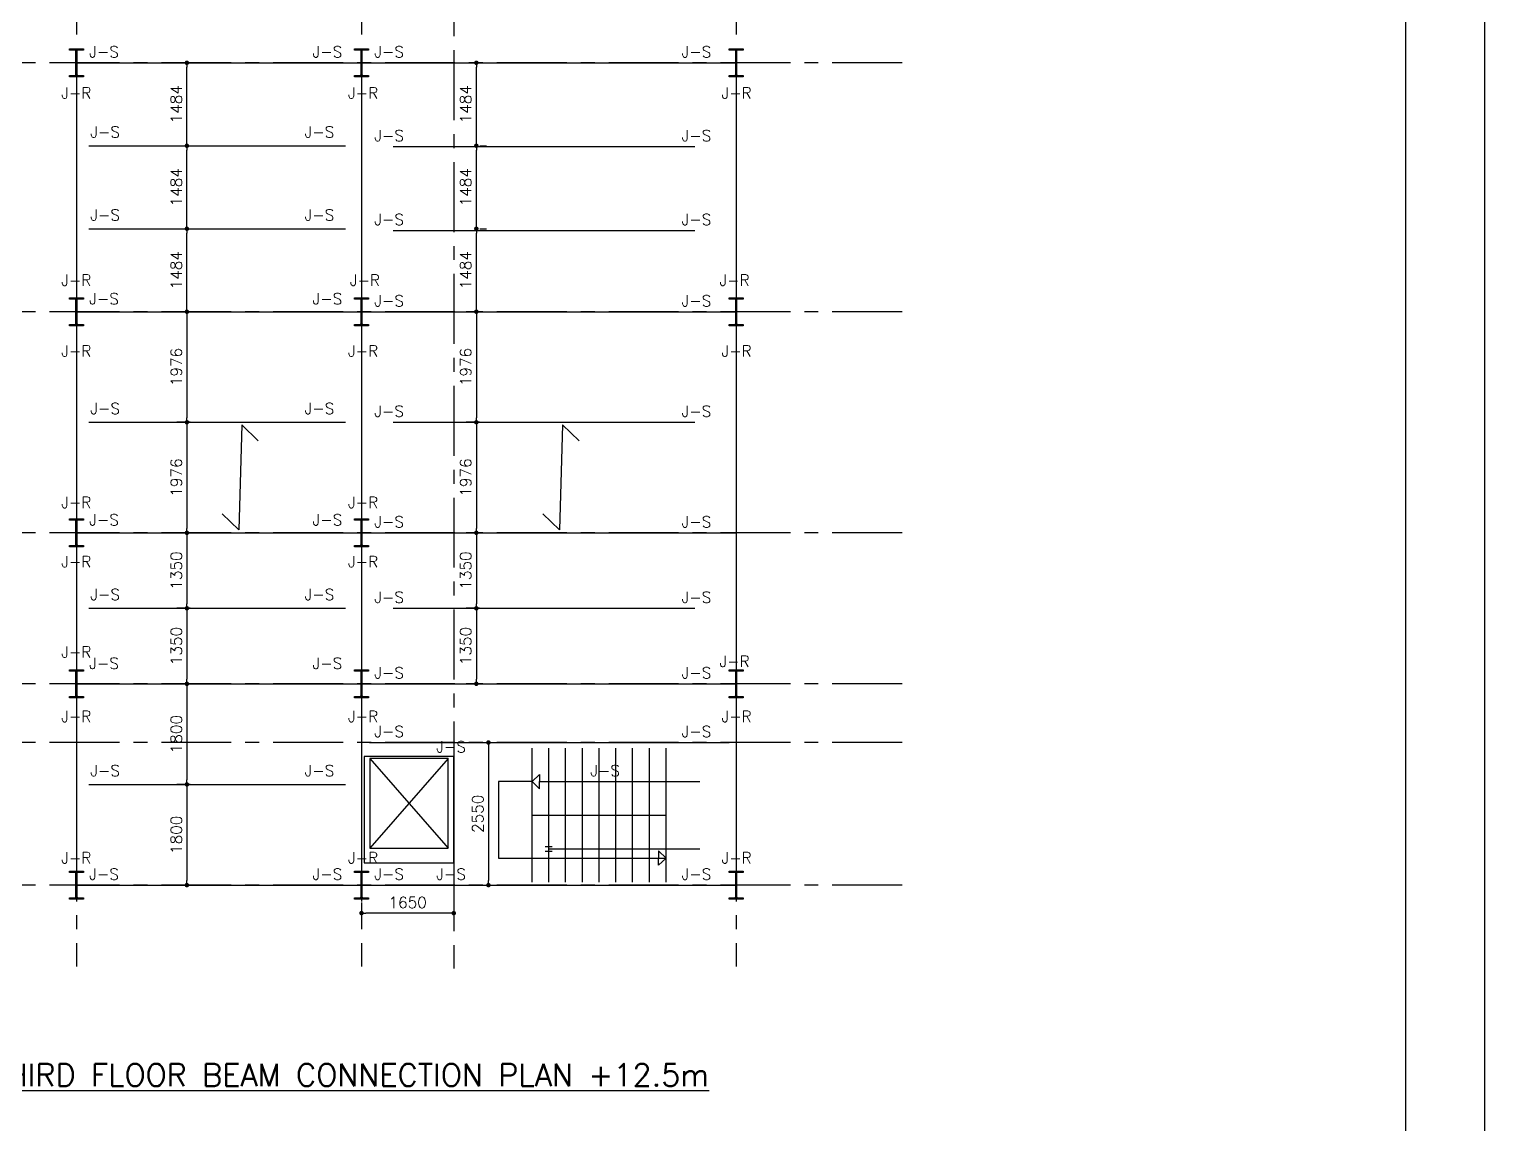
# Model space of a CAD drawing. Header units: inches. Extents: x 1387 to 2676, y -3005 to -2136.
# Drawn here: x 2603.72 to 2629.76, y -2680.87 to -2661.3 of the extents above; entities that cross this region are included whole.
import ezdxf
from ezdxf.enums import TextEntityAlignment as Align

# ---------------------------------------------------------------- set-up
doc = ezdxf.new("R2010")
doc.units = ezdxf.units.IN
doc.header["$MEASUREMENT"] = 0
doc.linetypes.add('CENTER', pattern=[2, 1.25, -0.25, 0.25, -0.25])
for name, color, linetype in [('1', 1, 'Continuous'), ('3G', 3, 'Continuous'), ('4', 4, 'Continuous'), ('6M', 6, 'Continuous'), ('A-TEXT', 7, 'Continuous'), ('AA-IPE300', 27, 'Continuous'), ('AXE', 1, 'CENTER'), ('DIM', 8, 'Continuous'), ('lateral brace', 5, 'Continuous'), ('Layer4', 118, 'Continuous'), ('MEMBER TEXT', 7, 'Continuous')]:
    doc.layers.add(name, color=color, linetype=linetype)
doc.styles.add('ROMANS', font='ROMANS')
doc.styles.add('ROMANT', font='romant')
doc.dimstyles.new('Copy of 1-100', dxfattribs={"dimtxt": 0.2, "dimasz": 0.08, "dimexe": 0.18, "dimexo": 0.0625, "dimgap": 0.09, "dimtad": 1, "dimdec": 0, "dimlfac": 1000, "dimdsep": 46, "dimtxsty": 'ROMANT', "dimblk": 'DOT', "dimcen": 0.09, "dimclrd": 1, "dimclre": 1, "dimclrt": 3, "dimadec": 0, "dimazin": 0, "dimtfac": 1, "dimtdec": 0, "dimtix": 1, "dimtofl": 0, "dimtmove": 2, "dimatfit": 3, "dimldrblk": 'DOT', "dimfxl": 1, "dimtolj": 1, "dimarcsym": 0})

# ---------------------------------------------------------------- blocks, each defined once
blk = doc.blocks.new('DOT')
at = {"layer": 'DIM', "color": 0, "linetype": 'ByBlock'}
blk.add_line((-0.5, 0), (-1, 0), dxfattribs=at)
at = {"layer": 'DIM', "color": 0, "linetype": 'ByBlock', "const_width": 0.5}
blk.add_lwpolyline([(-0.25, 0, 1), (0.25, 0, 1)], format="xyb", close=True, dxfattribs=at)
blk = doc.blocks.new('*D409')
at = {"color": 1, "lineweight": -2, "transparency": 16777216}
for p, q in [((2606.547, -2663.301), (2606.547, -2661.977)), ((2606.609, -2661.897), (2606.727, -2661.897)), ((2606.609, -2663.381), (2606.727, -2663.381))]:
    blk.add_line(p, q, dxfattribs=at)
at = {"layer": 'Defpoints', "color": 0, "transparency": 16777216}
for p in [(2606.547, -2661.897), (2606.547, -2661.897), (2606.547, -2663.381)]:
    blk.add_point(p, dxfattribs=at)
at = {"color": 1, "lineweight": -2, "transparency": 16777216, "xscale": 0.08, "yscale": 0.08, "zscale": 0.08}
for p, rotation in [((2606.547, -2661.897), 90), ((2606.547, -2663.381), 270)]:
    blk.add_blockref('DOT', p, dxfattribs=dict(at, rotation=rotation))
at = {"color": 3, "transparency": 16777216, "insert": (2606.357, -2662.639), "char_height": 0.2, "attachment_point": 5, "rotation": 90, "style": 'ROMANT'}
blk.add_mtext('\\A1;1484', dxfattribs=at)
blk = doc.blocks.new('_Dot')
at = {"layer": 'DIM', "color": 0, "lineweight": -2}
blk.add_line((-0.5, 0), (-1, 0), dxfattribs=at)
at = {"layer": 'DIM', "color": 0, "const_width": 0.5}
blk.add_lwpolyline([(-0.25, 0, 1), (0.25, 0, 1)], format="xyb", close=True, dxfattribs=at)
blk = doc.blocks.new('*D410')
at = {"color": 1, "lineweight": -2, "transparency": 16777216}
for p, q in [((2606.609, -2663.381), (2606.727, -2663.381)), ((2606.547, -2664.785), (2606.547, -2663.461)), ((2606.609, -2664.865), (2606.727, -2664.865))]:
    blk.add_line(p, q, dxfattribs=at)
at = {"layer": 'Defpoints', "color": 0, "transparency": 16777216}
for p in [(2606.547, -2663.381), (2606.547, -2663.381), (2606.547, -2664.865)]:
    blk.add_point(p, dxfattribs=at)
at = {"color": 1, "lineweight": -2, "transparency": 16777216, "xscale": 0.08, "yscale": 0.08, "zscale": 0.08}
for p, rotation in [((2606.547, -2663.381), 90), ((2606.547, -2664.865), 270)]:
    blk.add_blockref('DOT', p, dxfattribs=dict(at, rotation=rotation))
at = {"color": 3, "transparency": 16777216, "insert": (2606.357, -2664.123), "char_height": 0.2, "attachment_point": 5, "rotation": 90, "style": 'ROMANT'}
blk.add_mtext('\\A1;1484', dxfattribs=at)
blk = doc.blocks.new('*D411')
at = {"color": 1, "lineweight": -2, "transparency": 16777216}
for p, q in [((2606.547, -2666.269), (2606.547, -2664.945)), ((2606.609, -2664.865), (2606.727, -2664.865)), ((2606.609, -2666.349), (2606.727, -2666.349))]:
    blk.add_line(p, q, dxfattribs=at)
at = {"layer": 'Defpoints', "color": 0, "transparency": 16777216}
for p in [(2606.547, -2664.865), (2606.547, -2664.865), (2606.547, -2666.349)]:
    blk.add_point(p, dxfattribs=at)
at = {"color": 1, "lineweight": -2, "transparency": 16777216, "xscale": 0.08, "yscale": 0.08, "zscale": 0.08}
for p, rotation in [((2606.547, -2664.865), 90), ((2606.547, -2666.349), 270)]:
    blk.add_blockref('DOT', p, dxfattribs=dict(at, rotation=rotation))
at = {"color": 3, "transparency": 16777216, "insert": (2606.357, -2665.607), "char_height": 0.2, "attachment_point": 5, "rotation": 90, "style": 'ROMANT'}
blk.add_mtext('\\A1;1484', dxfattribs=at)
blk = doc.blocks.new('*D426')
at = {"color": 1, "lineweight": -2, "transparency": 16777216}
for p, q in [((2606.605, -2666.349), (2606.367, -2666.349)), ((2606.547, -2666.429), (2606.547, -2668.245)), ((2606.605, -2668.325), (2606.367, -2668.325))]:
    blk.add_line(p, q, dxfattribs=at)
at = {"layer": 'Defpoints', "color": 0, "transparency": 16777216}
for p in [(2606.668, -2666.349), (2606.547, -2668.325), (2606.668, -2668.325)]:
    blk.add_point(p, dxfattribs=at)
at = {"color": 1, "lineweight": -2, "transparency": 16777216, "xscale": 0.08, "yscale": 0.08, "zscale": 0.08}
for p, rotation in [((2606.547, -2666.349), 90), ((2606.547, -2668.325), 270)]:
    blk.add_blockref('DOT', p, dxfattribs=dict(at, rotation=rotation))
at = {"color": 3, "transparency": 16777216, "insert": (2606.357, -2667.337), "char_height": 0.2, "attachment_point": 5, "rotation": 90, "style": 'ROMANT'}
blk.add_mtext('\\A1;1976', dxfattribs=at)
blk = doc.blocks.new('*D412')
at = {"color": 1, "lineweight": -2, "transparency": 16777216}
for p, q in [((2606.605, -2668.325), (2606.367, -2668.325)), ((2606.547, -2668.405), (2606.547, -2670.222)), ((2606.605, -2670.302), (2606.367, -2670.302))]:
    blk.add_line(p, q, dxfattribs=at)
at = {"layer": 'Defpoints', "color": 0, "transparency": 16777216}
for p in [(2606.668, -2668.325), (2606.547, -2670.302), (2606.668, -2670.302)]:
    blk.add_point(p, dxfattribs=at)
at = {"color": 1, "lineweight": -2, "transparency": 16777216, "xscale": 0.08, "yscale": 0.08, "zscale": 0.08}
for p, rotation in [((2606.547, -2668.325), 90), ((2606.547, -2670.302), 270)]:
    blk.add_blockref('DOT', p, dxfattribs=dict(at, rotation=rotation))
at = {"color": 3, "transparency": 16777216, "insert": (2606.357, -2669.314), "char_height": 0.2, "attachment_point": 5, "rotation": 90, "style": 'ROMANT'}
blk.add_mtext('\\A1;1976', dxfattribs=at)
blk = doc.blocks.new('*D413')
at = {"color": 1, "lineweight": -2, "transparency": 16777216}
for p, q in [((2606.605, -2670.302), (2606.367, -2670.302)), ((2606.547, -2670.382), (2606.547, -2671.572)), ((2606.605, -2671.652), (2606.367, -2671.652))]:
    blk.add_line(p, q, dxfattribs=at)
at = {"layer": 'Defpoints', "color": 0, "transparency": 16777216}
for p in [(2606.668, -2670.302), (2606.547, -2671.652), (2606.668, -2671.652)]:
    blk.add_point(p, dxfattribs=at)
at = {"color": 1, "lineweight": -2, "transparency": 16777216, "xscale": 0.08, "yscale": 0.08, "zscale": 0.08}
for p, rotation in [((2606.547, -2670.302), 90), ((2606.547, -2671.652), 270)]:
    blk.add_blockref('DOT', p, dxfattribs=dict(at, rotation=rotation))
at = {"color": 3, "transparency": 16777216, "insert": (2606.357, -2670.977), "char_height": 0.2, "attachment_point": 5, "rotation": 90, "style": 'ROMANT'}
blk.add_mtext('\\A1;1350', dxfattribs=at)
blk = doc.blocks.new('*D414')
at = {"color": 1, "lineweight": -2, "transparency": 16777216}
for p, q in [((2606.605, -2673.002), (2606.367, -2673.002)), ((2606.547, -2673.082), (2606.547, -2674.721)), ((2606.605, -2674.801), (2606.367, -2674.801))]:
    blk.add_line(p, q, dxfattribs=at)
at = {"layer": 'Defpoints', "color": 0, "transparency": 16777216}
for p in [(2606.668, -2673.002), (2606.547, -2674.801), (2606.668, -2674.801)]:
    blk.add_point(p, dxfattribs=at)
at = {"color": 1, "lineweight": -2, "transparency": 16777216, "xscale": 0.08, "yscale": 0.08, "zscale": 0.08}
for p, rotation in [((2606.547, -2673.002), 90), ((2606.547, -2674.801), 270)]:
    blk.add_blockref('DOT', p, dxfattribs=dict(at, rotation=rotation))
at = {"color": 3, "transparency": 16777216, "insert": (2606.357, -2673.902), "char_height": 0.2, "attachment_point": 5, "rotation": 90, "style": 'ROMANT'}
blk.add_mtext('\\A1;1800', dxfattribs=at)
blk = doc.blocks.new('*D415')
at = {"color": 1, "lineweight": -2, "transparency": 16777216}
for p, q in [((2606.605, -2671.652), (2606.367, -2671.652)), ((2606.547, -2671.732), (2606.547, -2672.922)), ((2606.605, -2673.002), (2606.367, -2673.002))]:
    blk.add_line(p, q, dxfattribs=at)
at = {"layer": 'Defpoints', "color": 0, "transparency": 16777216}
for p in [(2606.668, -2671.652), (2606.547, -2673.002), (2606.668, -2673.002)]:
    blk.add_point(p, dxfattribs=at)
at = {"color": 1, "lineweight": -2, "transparency": 16777216, "xscale": 0.08, "yscale": 0.08, "zscale": 0.08}
for p, rotation in [((2606.547, -2671.652), 90), ((2606.547, -2673.002), 270)]:
    blk.add_blockref('DOT', p, dxfattribs=dict(at, rotation=rotation))
at = {"color": 3, "transparency": 16777216, "insert": (2606.357, -2672.327), "char_height": 0.2, "attachment_point": 5, "rotation": 90, "style": 'ROMANT'}
blk.add_mtext('\\A1;1350', dxfattribs=at)
blk = doc.blocks.new('*D416')
at = {"color": 1, "lineweight": -2, "transparency": 16777216}
for p, q in [((2606.605, -2674.801), (2606.367, -2674.801)), ((2606.547, -2674.881), (2606.547, -2676.522)), ((2606.605, -2676.602), (2606.367, -2676.602))]:
    blk.add_line(p, q, dxfattribs=at)
at = {"layer": 'Defpoints', "color": 0, "transparency": 16777216}
for p in [(2606.668, -2674.801), (2606.547, -2676.602), (2606.668, -2676.602)]:
    blk.add_point(p, dxfattribs=at)
at = {"color": 1, "lineweight": -2, "transparency": 16777216, "xscale": 0.08, "yscale": 0.08, "zscale": 0.08}
for p, rotation in [((2606.547, -2674.801), 90), ((2606.547, -2676.602), 270)]:
    blk.add_blockref('DOT', p, dxfattribs=dict(at, rotation=rotation))
at = {"color": 3, "transparency": 16777216, "insert": (2606.357, -2675.702), "char_height": 0.2, "attachment_point": 5, "rotation": 90, "style": 'ROMANT'}
blk.add_mtext('\\A1;1800', dxfattribs=at)
blk = doc.blocks.new('*D417')
at = {"color": 1, "lineweight": -2, "transparency": 16777216}
for p, q in [((2611.257, -2674.052), (2612.12, -2674.052)), ((2611.94, -2674.132), (2611.94, -2676.522)), ((2611.257, -2676.602), (2612.12, -2676.602))]:
    blk.add_line(p, q, dxfattribs=at)
at = {"layer": 'Defpoints', "color": 0, "transparency": 16777216}
for p in [(2611.194, -2674.052), (2611.194, -2676.602), (2611.94, -2676.602)]:
    blk.add_point(p, dxfattribs=at)
at = {"color": 1, "lineweight": -2, "transparency": 16777216, "xscale": 0.08, "yscale": 0.08, "zscale": 0.08}
for p, rotation in [((2611.94, -2674.052), 90), ((2611.94, -2676.602), 270)]:
    blk.add_blockref('DOT', p, dxfattribs=dict(at, rotation=rotation))
at = {"color": 3, "transparency": 16777216, "insert": (2611.75, -2675.327), "char_height": 0.2, "attachment_point": 5, "rotation": 90, "style": 'ROMANT'}
blk.add_mtext('\\A1;2550', dxfattribs=at)
blk = doc.blocks.new('*D427')
at = {"color": 1, "lineweight": -2, "transparency": 16777216}
for p, q in [((2609.67, -2676.914), (2609.67, -2677.283)), ((2611.32, -2676.829), (2611.32, -2677.283)), ((2611.24, -2677.103), (2609.75, -2677.103))]:
    blk.add_line(p, q, dxfattribs=at)
at = {"layer": 'Defpoints', "color": 0, "transparency": 16777216}
for p in [(2609.67, -2676.852), (2611.32, -2676.767), (2609.67, -2677.103)]:
    blk.add_point(p, dxfattribs=at)
at = {"color": 1, "lineweight": -2, "transparency": 16777216, "xscale": 0.08, "yscale": 0.08, "zscale": 0.08, "rotation": 180}
blk.add_blockref('DOT', (2609.67, -2677.103), dxfattribs=at)
at = {"color": 1, "lineweight": -2, "transparency": 16777216, "xscale": 0.08, "yscale": 0.08, "zscale": 0.08}
blk.add_blockref('DOT', (2611.32, -2677.103), dxfattribs=at)
at = {"color": 3, "transparency": 16777216, "insert": (2610.495, -2676.913), "char_height": 0.2, "attachment_point": 5, "style": 'ROMANT'}
blk.add_mtext('\\A1;1650', dxfattribs=at)
blk = doc.blocks.new('*D539')
at = {"color": 1, "lineweight": -2, "transparency": 16777216}
for p, q in [((2611.724, -2663.301), (2611.724, -2661.977)), ((2611.787, -2661.897), (2611.904, -2661.897)), ((2611.787, -2663.381), (2611.904, -2663.381))]:
    blk.add_line(p, q, dxfattribs=at)
at = {"layer": 'Defpoints', "color": 0, "transparency": 16777216}
for p in [(2611.724, -2661.897), (2611.724, -2661.897), (2611.724, -2663.381)]:
    blk.add_point(p, dxfattribs=at)
at = {"color": 1, "lineweight": -2, "transparency": 16777216, "xscale": 0.08, "yscale": 0.08, "zscale": 0.08}
for p, rotation in [((2611.724, -2661.897), 90), ((2611.724, -2663.381), 270)]:
    blk.add_blockref('DOT', p, dxfattribs=dict(at, rotation=rotation))
at = {"color": 3, "transparency": 16777216, "insert": (2611.534, -2662.639), "char_height": 0.2, "attachment_point": 5, "rotation": 90, "style": 'ROMANT'}
blk.add_mtext('\\A1;1484', dxfattribs=at)
blk = doc.blocks.new('*D540')
at = {"color": 1, "lineweight": -2, "transparency": 16777216}
for p, q in [((2611.787, -2663.381), (2611.904, -2663.381)), ((2611.724, -2664.785), (2611.724, -2663.461)), ((2611.787, -2664.865), (2611.904, -2664.865))]:
    blk.add_line(p, q, dxfattribs=at)
at = {"layer": 'Defpoints', "color": 0, "transparency": 16777216}
for p in [(2611.724, -2663.381), (2611.724, -2663.381), (2611.724, -2664.865)]:
    blk.add_point(p, dxfattribs=at)
at = {"color": 1, "lineweight": -2, "transparency": 16777216, "xscale": 0.08, "yscale": 0.08, "zscale": 0.08}
for p, rotation in [((2611.724, -2663.381), 90), ((2611.724, -2664.865), 270)]:
    blk.add_blockref('DOT', p, dxfattribs=dict(at, rotation=rotation))
at = {"color": 3, "transparency": 16777216, "insert": (2611.534, -2664.123), "char_height": 0.2, "attachment_point": 5, "rotation": 90, "style": 'ROMANT'}
blk.add_mtext('\\A1;1484', dxfattribs=at)
blk = doc.blocks.new('*D541')
at = {"color": 1, "lineweight": -2, "transparency": 16777216}
for p, q in [((2611.724, -2666.269), (2611.724, -2664.945)), ((2611.787, -2664.865), (2611.904, -2664.865)), ((2611.787, -2666.349), (2611.904, -2666.349))]:
    blk.add_line(p, q, dxfattribs=at)
at = {"layer": 'Defpoints', "color": 0, "transparency": 16777216}
for p in [(2611.724, -2664.865), (2611.724, -2664.865), (2611.724, -2666.349)]:
    blk.add_point(p, dxfattribs=at)
at = {"color": 1, "lineweight": -2, "transparency": 16777216, "xscale": 0.08, "yscale": 0.08, "zscale": 0.08}
for p, rotation in [((2611.724, -2664.865), 90), ((2611.724, -2666.349), 270)]:
    blk.add_blockref('DOT', p, dxfattribs=dict(at, rotation=rotation))
at = {"color": 3, "transparency": 16777216, "insert": (2611.534, -2665.607), "char_height": 0.2, "attachment_point": 5, "rotation": 90, "style": 'ROMANT'}
blk.add_mtext('\\A1;1484', dxfattribs=at)
blk = doc.blocks.new('*D545')
at = {"color": 1, "lineweight": -2, "transparency": 16777216}
for p, q in [((2611.783, -2666.349), (2611.544, -2666.349)), ((2611.724, -2666.429), (2611.724, -2668.245)), ((2611.783, -2668.325), (2611.544, -2668.325))]:
    blk.add_line(p, q, dxfattribs=at)
at = {"layer": 'Defpoints', "color": 0, "transparency": 16777216}
for p in [(2611.846, -2666.349), (2611.724, -2668.325), (2611.846, -2668.325)]:
    blk.add_point(p, dxfattribs=at)
at = {"color": 1, "lineweight": -2, "transparency": 16777216, "xscale": 0.08, "yscale": 0.08, "zscale": 0.08}
for p, rotation in [((2611.724, -2666.349), 90), ((2611.724, -2668.325), 270)]:
    blk.add_blockref('DOT', p, dxfattribs=dict(at, rotation=rotation))
at = {"color": 3, "transparency": 16777216, "insert": (2611.534, -2667.337), "char_height": 0.2, "attachment_point": 5, "rotation": 90, "style": 'ROMANT'}
blk.add_mtext('\\A1;1976', dxfattribs=at)
blk = doc.blocks.new('*D542')
at = {"color": 1, "lineweight": -2, "transparency": 16777216}
for p, q in [((2611.783, -2668.325), (2611.544, -2668.325)), ((2611.724, -2668.405), (2611.724, -2670.222)), ((2611.783, -2670.302), (2611.544, -2670.302))]:
    blk.add_line(p, q, dxfattribs=at)
at = {"layer": 'Defpoints', "color": 0, "transparency": 16777216}
for p in [(2611.846, -2668.325), (2611.724, -2670.302), (2611.846, -2670.302)]:
    blk.add_point(p, dxfattribs=at)
at = {"color": 1, "lineweight": -2, "transparency": 16777216, "xscale": 0.08, "yscale": 0.08, "zscale": 0.08}
for p, rotation in [((2611.724, -2668.325), 90), ((2611.724, -2670.302), 270)]:
    blk.add_blockref('DOT', p, dxfattribs=dict(at, rotation=rotation))
at = {"color": 3, "transparency": 16777216, "insert": (2611.534, -2669.314), "char_height": 0.2, "attachment_point": 5, "rotation": 90, "style": 'ROMANT'}
blk.add_mtext('\\A1;1976', dxfattribs=at)
blk = doc.blocks.new('*D543')
at = {"color": 1, "lineweight": -2, "transparency": 16777216}
for p, q in [((2611.783, -2670.302), (2611.544, -2670.302)), ((2611.724, -2670.382), (2611.724, -2671.572)), ((2611.783, -2671.652), (2611.544, -2671.652))]:
    blk.add_line(p, q, dxfattribs=at)
at = {"layer": 'Defpoints', "color": 0, "transparency": 16777216}
for p in [(2611.846, -2670.302), (2611.724, -2671.652), (2611.846, -2671.652)]:
    blk.add_point(p, dxfattribs=at)
at = {"color": 1, "lineweight": -2, "transparency": 16777216, "xscale": 0.08, "yscale": 0.08, "zscale": 0.08}
for p, rotation in [((2611.724, -2670.302), 90), ((2611.724, -2671.652), 270)]:
    blk.add_blockref('DOT', p, dxfattribs=dict(at, rotation=rotation))
at = {"color": 3, "transparency": 16777216, "insert": (2611.534, -2670.977), "char_height": 0.2, "attachment_point": 5, "rotation": 90, "style": 'ROMANT'}
blk.add_mtext('\\A1;1350', dxfattribs=at)
blk = doc.blocks.new('*D544')
at = {"color": 1, "lineweight": -2, "transparency": 16777216}
for p, q in [((2611.783, -2671.652), (2611.544, -2671.652)), ((2611.724, -2671.732), (2611.724, -2672.922)), ((2611.783, -2673.002), (2611.544, -2673.002))]:
    blk.add_line(p, q, dxfattribs=at)
at = {"layer": 'Defpoints', "color": 0, "transparency": 16777216}
for p in [(2611.846, -2671.652), (2611.724, -2673.002), (2611.846, -2673.002)]:
    blk.add_point(p, dxfattribs=at)
at = {"color": 1, "lineweight": -2, "transparency": 16777216, "xscale": 0.08, "yscale": 0.08, "zscale": 0.08}
for p, rotation in [((2611.724, -2671.652), 90), ((2611.724, -2673.002), 270)]:
    blk.add_blockref('DOT', p, dxfattribs=dict(at, rotation=rotation))
at = {"color": 3, "transparency": 16777216, "insert": (2611.534, -2672.327), "char_height": 0.2, "attachment_point": 5, "rotation": 90, "style": 'ROMANT'}
blk.add_mtext('\\A1;1350', dxfattribs=at)

msp = doc.modelspace()

# ---------------------------------------------------------------- hatches: boundary and pattern name
for points in [[(2604.562459, -2661.671892), (2604.550983, -2661.671892, 0.414414444), (2604.562459, -2661.683376)], [(2604.577459, -2661.671892), (2604.588935, -2661.671892, -0.414414444), (2604.577459, -2661.683376)], [(2609.662459, -2661.671892), (2609.650983, -2661.671892, 0.414414444), (2609.662459, -2661.683376)], [(2609.677459, -2661.671892), (2609.688935, -2661.671892, -0.414414444), (2609.677459, -2661.683376)], [(2616.362459, -2661.671892), (2616.350983, -2661.671892, 0.414414444), (2616.362459, -2661.683376)], [(2616.377459, -2661.671892), (2616.388935, -2661.671892, -0.414414444), (2616.377459, -2661.683376)], [(2604.562459, -2662.121931), (2604.550983, -2662.121931, -0.414414444), (2604.562459, -2662.110447)], [(2604.577459, -2662.121931), (2604.588935, -2662.121931, 0.414414444), (2604.577459, -2662.110447)], [(2609.662459, -2662.121931), (2609.650983, -2662.121931, -0.414414444), (2609.662459, -2662.110447)], [(2609.677459, -2662.121931), (2609.688935, -2662.121931, 0.414414444), (2609.677459, -2662.110447)], [(2616.362459, -2662.121931), (2616.350983, -2662.121931, -0.414414444), (2616.362459, -2662.110447)], [(2616.377459, -2662.121931), (2616.388935, -2662.121931, 0.414414444), (2616.377459, -2662.110447)], [(2604.562459, -2666.12425), (2604.550983, -2666.12425, 0.414414444), (2604.562459, -2666.135734)], [(2604.577459, -2666.12425), (2604.588935, -2666.12425, -0.414414444), (2604.577459, -2666.135734)], [(2609.662459, -2666.12425), (2609.650983, -2666.12425, 0.414414444), (2609.662459, -2666.135734)], [(2609.677459, -2666.12425), (2609.688935, -2666.12425, -0.414414444), (2609.677459, -2666.135734)], [(2616.362459, -2666.12425), (2616.350983, -2666.12425, 0.414414444), (2616.362459, -2666.135734)], [(2616.377459, -2666.12425), (2616.388935, -2666.12425, -0.414414444), (2616.377459, -2666.135734)], [(2604.562459, -2666.57429), (2604.550983, -2666.57429, -0.414414444), (2604.562459, -2666.562806)], [(2604.577459, -2666.57429), (2604.588935, -2666.57429, 0.414414444), (2604.577459, -2666.562806)], [(2609.662459, -2666.57429), (2609.650983, -2666.57429, -0.414414444), (2609.662459, -2666.562806)], [(2609.677459, -2666.57429), (2609.688935, -2666.57429, 0.414414444), (2609.677459, -2666.562806)], [(2616.362459, -2666.57429), (2616.350983, -2666.57429, -0.414414444), (2616.362459, -2666.562806)], [(2616.377459, -2666.57429), (2616.388935, -2666.57429, 0.414414444), (2616.377459, -2666.562806)], [(2604.562459, -2670.076609), (2604.550983, -2670.076609, 0.414414444), (2604.562459, -2670.088093)], [(2604.577459, -2670.076609), (2604.588935, -2670.076609, -0.414414444), (2604.577459, -2670.088093)], [(2609.662459, -2670.076609), (2609.650983, -2670.076609, 0.414414444), (2609.662459, -2670.088093)], [(2609.677459, -2670.076609), (2609.688935, -2670.076609, -0.414414444), (2609.677459, -2670.088093)], [(2604.562459, -2670.526648), (2604.550983, -2670.526648, -0.414414444), (2604.562459, -2670.515164)], [(2604.577459, -2670.526648), (2604.588935, -2670.526648, 0.414414444), (2604.577459, -2670.515164)], [(2609.662459, -2670.526648), (2609.650983, -2670.526648, -0.414414444), (2609.662459, -2670.515164)], [(2609.677459, -2670.526648), (2609.688935, -2670.526648, 0.414414444), (2609.677459, -2670.515164)], [(2604.562459, -2672.776609), (2604.550983, -2672.776609, 0.414414444), (2604.562459, -2672.788093)], [(2604.577459, -2672.776609), (2604.588935, -2672.776609, -0.414414444), (2604.577459, -2672.788093)], [(2609.662459, -2672.776609), (2609.650983, -2672.776609, 0.414414444), (2609.662459, -2672.788093)], [(2609.677459, -2672.776609), (2609.688935, -2672.776609, -0.414414444), (2609.677459, -2672.788093)], [(2616.362459, -2672.776609), (2616.350983, -2672.776609, 0.414414444), (2616.362459, -2672.788093)], [(2616.377459, -2672.776609), (2616.388935, -2672.776609, -0.414414444), (2616.377459, -2672.788093)], [(2604.562459, -2673.226648), (2604.550983, -2673.226648, -0.414414444), (2604.562459, -2673.215164)], [(2604.577459, -2673.226648), (2604.588935, -2673.226648, 0.414414444), (2604.577459, -2673.215164)], [(2609.662459, -2673.226648), (2609.650983, -2673.226648, -0.414414444), (2609.662459, -2673.215164)], [(2609.677459, -2673.226648), (2609.688935, -2673.226648, 0.414414444), (2609.677459, -2673.215164)], [(2616.362459, -2673.226648), (2616.350983, -2673.226648, -0.414414444), (2616.362459, -2673.215164)], [(2616.377459, -2673.226648), (2616.388935, -2673.226648, 0.414414444), (2616.377459, -2673.215164)], [(2604.562459, -2676.376609), (2604.550983, -2676.376609, 0.414414444), (2604.562459, -2676.388093)], [(2604.577459, -2676.376609), (2604.588935, -2676.376609, -0.414414444), (2604.577459, -2676.388093)], [(2609.662459, -2676.376609), (2609.650983, -2676.376609, 0.414414444), (2609.662459, -2676.388093)], [(2609.677459, -2676.376609), (2609.688935, -2676.376609, -0.414414444), (2609.677459, -2676.388093)], [(2616.362459, -2676.376609), (2616.350983, -2676.376609, 0.414414444), (2616.362459, -2676.388093)], [(2616.377459, -2676.376609), (2616.388935, -2676.376609, -0.414414444), (2616.377459, -2676.388093)], [(2604.562459, -2676.826648), (2604.550983, -2676.826648, -0.414414444), (2604.562459, -2676.815164)], [(2604.577459, -2676.826648), (2604.588935, -2676.826648, 0.414414444), (2604.577459, -2676.815164)], [(2609.662459, -2676.826648), (2609.650983, -2676.826648, -0.414414444), (2609.662459, -2676.815164)], [(2609.677459, -2676.826648), (2609.688935, -2676.826648, 0.414414444), (2609.677459, -2676.815164)], [(2616.362459, -2676.826648), (2616.350983, -2676.826648, -0.414414444), (2616.362459, -2676.815164)], [(2616.377459, -2676.826648), (2616.388935, -2676.826648, 0.414414444), (2616.377459, -2676.815164)]]:
    msp.add_hatch(color=1).paths.add_polyline_path(points)

# ---------------------------------------------------------------- linework, layer by layer
at = {"color": 1, "linetype": 'Continuous'}
for p, q in [((2607.526551, -2668.370715, -0.005), (2607.473119, -2670.248676, -0.005)), ((2607.526551, -2668.370715, -0.005), (2607.824501, -2668.654472, -0.005)), ((2613.264334, -2668.370715, -0.005), (2613.210901, -2670.248676, -0.005)), ((2613.264334, -2668.370715, -0.005), (2613.562283, -2668.654472, -0.005)), ((2607.175169, -2669.964919, -0.005), (2607.473119, -2670.248676, -0.005)), ((2612.912951, -2669.964919, -0.005), (2613.210901, -2670.248676, -0.005))]:
    msp.add_line(p, q, dxfattribs=at)
at = {"color": 2}
for p, q in [((2611.319959, -2674.301609), (2609.719959, -2674.301609)), ((2609.719959, -2674.301609), (2609.719959, -2676.201609)), ((2611.319959, -2676.201609), (2611.319959, -2674.301609)), ((2609.719959, -2676.201609), (2611.319959, -2676.201609))]:
    msp.add_line(p, q, dxfattribs=at)
for p, q in [((2612.719959, -2676.551609), (2612.719959, -2674.151609)), ((2613.019959, -2676.551609), (2613.019959, -2674.151609)), ((2613.319959, -2676.551609), (2613.319959, -2674.151609)), ((2613.619959, -2676.551609), (2613.619959, -2674.151609)), ((2613.919959, -2676.551609), (2613.919959, -2674.151609)), ((2614.219959, -2676.551609), (2614.219959, -2674.151609)), ((2614.519959, -2676.551609), (2614.519959, -2674.151609)), ((2614.819959, -2676.551609), (2614.819959, -2674.151609)), ((2615.119959, -2676.551609), (2615.119959, -2674.151609)), ((2612.719959, -2675.351609), (2615.119959, -2675.351609))]:
    msp.add_line(p, q)
at = {"color": 1}
for p, q in [((2612.119959, -2674.751609), (2612.119959, -2676.117348)), ((2612.719959, -2674.751609), (2612.119959, -2674.751609)), ((2612.855552, -2674.751609), (2615.719959, -2674.751609)), ((2612.956829, -2675.910516), (2613.083089, -2675.910516)), ((2612.119959, -2676.117348), (2615.119959, -2676.117348)), ((2612.956829, -2675.992701), (2613.083089, -2675.992701)), ((2613.019959, -2675.951609), (2615.719959, -2675.951609))]:
    msp.add_line(p, q, dxfattribs=at)
for points in [[(2612.719959, -2674.751609), (2612.855552, -2674.623373), (2612.855552, -2674.751609)], [(2612.719959, -2674.751609), (2612.855552, -2674.879844), (2612.855552, -2674.751609)], [(2615.119959, -2676.117348), (2614.984365, -2675.989113), (2614.984365, -2676.117348)], [(2615.119959, -2676.117348), (2614.984365, -2676.245583), (2614.984365, -2676.117348)]]:
    msp.add_lwpolyline(points, dxfattribs=at)
at = {"layer": '1'}
msp.add_lwpolyline([(2547.078795, -2708.448994), (2628.347145, -2708.448994), (2628.347145, -2651.815997), (2547.078795, -2651.815997)], close=True, dxfattribs=at)
at = {"layer": '3G'}
for points in [[(2604.444959, -2662.146892), (2604.444959, -2662.121892), (2604.562459, -2662.121892), (2604.562459, -2661.671892), (2604.444959, -2661.671892), (2604.444959, -2661.646892), (2604.694959, -2661.646892), (2604.694959, -2661.671892), (2604.577459, -2661.671892), (2604.577459, -2662.121892), (2604.694959, -2662.121892), (2604.694959, -2662.146892)], [(2609.544959, -2662.146892), (2609.544959, -2662.121892), (2609.662459, -2662.121892), (2609.662459, -2661.671892), (2609.544959, -2661.671892), (2609.544959, -2661.646892), (2609.794959, -2661.646892), (2609.794959, -2661.671892), (2609.677459, -2661.671892), (2609.677459, -2662.121892), (2609.794959, -2662.121892), (2609.794959, -2662.146892)], [(2616.244959, -2662.146892), (2616.244959, -2662.121892), (2616.362459, -2662.121892), (2616.362459, -2661.671892), (2616.244959, -2661.671892), (2616.244959, -2661.646892), (2616.494959, -2661.646892), (2616.494959, -2661.671892), (2616.377459, -2661.671892), (2616.377459, -2662.121892), (2616.494959, -2662.121892), (2616.494959, -2662.146892)], [(2604.444959, -2666.59925), (2604.444959, -2666.57425), (2604.562459, -2666.57425), (2604.562459, -2666.12425), (2604.444959, -2666.12425), (2604.444959, -2666.09925), (2604.694959, -2666.09925), (2604.694959, -2666.12425), (2604.577459, -2666.12425), (2604.577459, -2666.57425), (2604.694959, -2666.57425), (2604.694959, -2666.59925)], [(2609.544959, -2666.59925), (2609.544959, -2666.57425), (2609.662459, -2666.57425), (2609.662459, -2666.12425), (2609.544959, -2666.12425), (2609.544959, -2666.09925), (2609.794959, -2666.09925), (2609.794959, -2666.12425), (2609.677459, -2666.12425), (2609.677459, -2666.57425), (2609.794959, -2666.57425), (2609.794959, -2666.59925)], [(2616.244959, -2666.59925), (2616.244959, -2666.57425), (2616.362459, -2666.57425), (2616.362459, -2666.12425), (2616.244959, -2666.12425), (2616.244959, -2666.09925), (2616.494959, -2666.09925), (2616.494959, -2666.12425), (2616.377459, -2666.12425), (2616.377459, -2666.57425), (2616.494959, -2666.57425), (2616.494959, -2666.59925)], [(2604.444959, -2670.551609), (2604.444959, -2670.526609), (2604.562459, -2670.526609), (2604.562459, -2670.076609), (2604.444959, -2670.076609), (2604.444959, -2670.051609), (2604.694959, -2670.051609), (2604.694959, -2670.076609), (2604.577459, -2670.076609), (2604.577459, -2670.526609), (2604.694959, -2670.526609), (2604.694959, -2670.551609)], [(2609.544959, -2670.551609), (2609.544959, -2670.526609), (2609.662459, -2670.526609), (2609.662459, -2670.076609), (2609.544959, -2670.076609), (2609.544959, -2670.051609), (2609.794959, -2670.051609), (2609.794959, -2670.076609), (2609.677459, -2670.076609), (2609.677459, -2670.526609), (2609.794959, -2670.526609), (2609.794959, -2670.551609)], [(2604.444959, -2673.251609), (2604.444959, -2673.226609), (2604.562459, -2673.226609), (2604.562459, -2672.776609), (2604.444959, -2672.776609), (2604.444959, -2672.751609), (2604.694959, -2672.751609), (2604.694959, -2672.776609), (2604.577459, -2672.776609), (2604.577459, -2673.226609), (2604.694959, -2673.226609), (2604.694959, -2673.251609)], [(2609.544959, -2673.251609), (2609.544959, -2673.226609), (2609.662459, -2673.226609), (2609.662459, -2672.776609), (2609.544959, -2672.776609), (2609.544959, -2672.751609), (2609.794959, -2672.751609), (2609.794959, -2672.776609), (2609.677459, -2672.776609), (2609.677459, -2673.226609), (2609.794959, -2673.226609), (2609.794959, -2673.251609)], [(2616.244959, -2673.251609), (2616.244959, -2673.226609), (2616.362459, -2673.226609), (2616.362459, -2672.776609), (2616.244959, -2672.776609), (2616.244959, -2672.751609), (2616.494959, -2672.751609), (2616.494959, -2672.776609), (2616.377459, -2672.776609), (2616.377459, -2673.226609), (2616.494959, -2673.226609), (2616.494959, -2673.251609)], [(2604.444959, -2676.851609), (2604.444959, -2676.826609), (2604.562459, -2676.826609), (2604.562459, -2676.376609), (2604.444959, -2676.376609), (2604.444959, -2676.351609), (2604.694959, -2676.351609), (2604.694959, -2676.376609), (2604.577459, -2676.376609), (2604.577459, -2676.826609), (2604.694959, -2676.826609), (2604.694959, -2676.851609)], [(2609.544959, -2676.851609), (2609.544959, -2676.826609), (2609.662459, -2676.826609), (2609.662459, -2676.376609), (2609.544959, -2676.376609), (2609.544959, -2676.351609), (2609.794959, -2676.351609), (2609.794959, -2676.376609), (2609.677459, -2676.376609), (2609.677459, -2676.826609), (2609.794959, -2676.826609), (2609.794959, -2676.851609)], [(2616.244959, -2676.851609), (2616.244959, -2676.826609), (2616.362459, -2676.826609), (2616.362459, -2676.376609), (2616.244959, -2676.376609), (2616.244959, -2676.351609), (2616.494959, -2676.351609), (2616.494959, -2676.376609), (2616.377459, -2676.376609), (2616.377459, -2676.826609), (2616.494959, -2676.826609), (2616.494959, -2676.851609)]]:
    msp.add_lwpolyline(points, close=True, dxfattribs=at)
for centre, start, end in [((2604.562459, -2661.6719), 180.1579269, 270.1579269), ((2604.577459, -2661.6719), 269.8420731, 359.8420731), ((2604.577459, -2661.6719), 269.8420731, 359.8420731), ((2609.662459, -2661.6719), 180.1579269, 270.1579269), ((2609.677459, -2661.6719), 269.8420731, 359.8420731), ((2609.677459, -2661.6719), 269.8420731, 359.8420731), ((2616.362459, -2661.6719), 180.1579269, 270.1579269), ((2616.377459, -2661.6719), 269.8420731, 359.8420731), ((2616.377459, -2661.6719), 269.8420731, 359.8420731), ((2604.562459, -2662.121923), 89.8420731, 179.8420731), ((2604.562459, -2662.121923), 89.8420731, 179.8420731), ((2604.577459, -2662.121923), 0.1579269, 90.1579269), ((2604.577459, -2662.121923), 0.1579269, 90.1579269), ((2604.577459, -2662.121923), 0.1579269, 90.1579269), ((2609.662459, -2662.121923), 89.8420731, 179.8420731), ((2609.662459, -2662.121923), 89.8420731, 179.8420731), ((2609.677459, -2662.121923), 0.1579269, 90.1579269), ((2609.677459, -2662.121923), 0.1579269, 90.1579269), ((2609.677459, -2662.121923), 0.1579269, 90.1579269), ((2616.362459, -2662.121923), 89.8420731, 179.8420731), ((2616.362459, -2662.121923), 89.8420731, 179.8420731), ((2616.377459, -2662.121923), 0.1579269, 90.1579269), ((2616.377459, -2662.121923), 0.1579269, 90.1579269), ((2616.377459, -2662.121923), 0.1579269, 90.1579269), ((2604.562459, -2666.124258), 180.1579269, 270.1579269), ((2604.577459, -2666.124258), 269.8420731, 359.8420731), ((2604.577459, -2666.124258), 269.8420731, 359.8420731), ((2609.662459, -2666.124258), 180.1579269, 270.1579269), ((2609.677459, -2666.124258), 269.8420731, 359.8420731), ((2609.677459, -2666.124258), 269.8420731, 359.8420731), ((2616.362459, -2666.124258), 180.1579269, 270.1579269), ((2616.377459, -2666.124258), 269.8420731, 359.8420731), ((2616.377459, -2666.124258), 269.8420731, 359.8420731), ((2604.562459, -2666.574282), 89.8420731, 179.8420731), ((2604.562459, -2666.574282), 89.8420731, 179.8420731), ((2604.577459, -2666.574282), 0.1579269, 90.1579269), ((2604.577459, -2666.574282), 0.1579269, 90.1579269), ((2604.577459, -2666.574282), 0.1579269, 90.1579269), ((2609.662459, -2666.574282), 89.8420731, 179.8420731), ((2609.662459, -2666.574282), 89.8420731, 179.8420731), ((2609.677459, -2666.574282), 0.1579269, 90.1579269), ((2609.677459, -2666.574282), 0.1579269, 90.1579269), ((2609.677459, -2666.574282), 0.1579269, 90.1579269), ((2616.362459, -2666.574282), 89.8420731, 179.8420731), ((2616.362459, -2666.574282), 89.8420731, 179.8420731), ((2616.377459, -2666.574282), 0.1579269, 90.1579269), ((2616.377459, -2666.574282), 0.1579269, 90.1579269), ((2616.377459, -2666.574282), 0.1579269, 90.1579269), ((2604.562459, -2670.076617), 180.1579269, 270.1579269), ((2604.577459, -2670.076617), 269.8420731, 359.8420731), ((2604.577459, -2670.076617), 269.8420731, 359.8420731), ((2609.662459, -2670.076617), 180.1579269, 270.1579269), ((2609.677459, -2670.076617), 269.8420731, 359.8420731), ((2609.677459, -2670.076617), 269.8420731, 359.8420731), ((2604.562459, -2670.52664), 89.8420731, 179.8420731), ((2604.562459, -2670.52664), 89.8420731, 179.8420731), ((2604.577459, -2670.52664), 0.1579269, 90.1579269), ((2604.577459, -2670.52664), 0.1579269, 90.1579269), ((2604.577459, -2670.52664), 0.1579269, 90.1579269), ((2609.662459, -2670.52664), 89.8420731, 179.8420731), ((2609.662459, -2670.52664), 89.8420731, 179.8420731), ((2609.677459, -2670.52664), 0.1579269, 90.1579269), ((2609.677459, -2670.52664), 0.1579269, 90.1579269), ((2609.677459, -2670.52664), 0.1579269, 90.1579269), ((2604.562459, -2672.776617), 180.1579269, 270.1579269), ((2604.577459, -2672.776617), 269.8420731, 359.8420731), ((2604.577459, -2672.776617), 269.8420731, 359.8420731), ((2609.662459, -2672.776617), 180.1579269, 270.1579269), ((2609.677459, -2672.776617), 269.8420731, 359.8420731), ((2609.677459, -2672.776617), 269.8420731, 359.8420731), ((2616.362459, -2672.776617), 180.1579269, 270.1579269), ((2616.377459, -2672.776617), 269.8420731, 359.8420731), ((2616.377459, -2672.776617), 269.8420731, 359.8420731), ((2604.562459, -2673.22664), 89.8420731, 179.8420731), ((2604.562459, -2673.22664), 89.8420731, 179.8420731), ((2604.577459, -2673.22664), 0.1579269, 90.1579269), ((2604.577459, -2673.22664), 0.1579269, 90.1579269), ((2604.577459, -2673.22664), 0.1579269, 90.1579269), ((2609.662459, -2673.22664), 89.8420731, 179.8420731), ((2609.662459, -2673.22664), 89.8420731, 179.8420731), ((2609.677459, -2673.22664), 0.1579269, 90.1579269), ((2609.677459, -2673.22664), 0.1579269, 90.1579269), ((2609.677459, -2673.22664), 0.1579269, 90.1579269), ((2616.362459, -2673.22664), 89.8420731, 179.8420731), ((2616.362459, -2673.22664), 89.8420731, 179.8420731), ((2616.377459, -2673.22664), 0.1579269, 90.1579269), ((2616.377459, -2673.22664), 0.1579269, 90.1579269), ((2616.377459, -2673.22664), 0.1579269, 90.1579269), ((2604.562459, -2676.376617), 180.1579269, 270.1579269), ((2604.577459, -2676.376617), 269.8420731, 359.8420731), ((2604.577459, -2676.376617), 269.8420731, 359.8420731), ((2609.662459, -2676.376617), 180.1579269, 270.1579269), ((2609.677459, -2676.376617), 269.8420731, 359.8420731), ((2609.677459, -2676.376617), 269.8420731, 359.8420731), ((2616.362459, -2676.376617), 180.1579269, 270.1579269), ((2616.377459, -2676.376617), 269.8420731, 359.8420731), ((2616.377459, -2676.376617), 269.8420731, 359.8420731), ((2604.562459, -2676.82664), 89.8420731, 179.8420731), ((2604.562459, -2676.82664), 89.8420731, 179.8420731), ((2604.577459, -2676.82664), 0.1579269, 90.1579269), ((2604.577459, -2676.82664), 0.1579269, 90.1579269), ((2604.577459, -2676.82664), 0.1579269, 90.1579269), ((2609.662459, -2676.82664), 89.8420731, 179.8420731), ((2609.662459, -2676.82664), 89.8420731, 179.8420731), ((2609.677459, -2676.82664), 0.1579269, 90.1579269), ((2609.677459, -2676.82664), 0.1579269, 90.1579269), ((2609.677459, -2676.82664), 0.1579269, 90.1579269), ((2616.362459, -2676.82664), 89.8420731, 179.8420731), ((2616.362459, -2676.82664), 89.8420731, 179.8420731), ((2616.377459, -2676.82664), 0.1579269, 90.1579269), ((2616.377459, -2676.82664), 0.1579269, 90.1579269), ((2616.377459, -2676.82664), 0.1579269, 90.1579269)]:
    msp.add_arc(centre, 0.011476, start, end, dxfattribs=at)
at = {"layer": '4'}
for p, q in [((2611.219959, -2674.338753), (2609.819959, -2675.938753)), ((2609.819959, -2674.338753), (2611.219959, -2675.938753))]:
    msp.add_line(p, q, dxfattribs=at)
msp.add_lwpolyline([(2609.819959, -2674.338753), (2609.819959, -2675.938753), (2611.219959, -2675.938753), (2611.219959, -2674.338753), (2609.819959, -2674.338753)], dxfattribs=at)
at = {"layer": '6M'}
for p, q in [((2604.569959, -2662.146892), (2604.569959, -2676.351609)), ((2609.669959, -2662.146892), (2609.669959, -2676.351609)), ((2616.369959, -2662.146892), (2616.369959, -2676.351609))]:
    msp.add_line(p, q, dxfattribs=at)
at = {"layer": 'AA-IPE300', "color": 3}
for p, q in [((2604.569959, -2661.896892), (2616.369959, -2661.896892)), ((2604.792459, -2663.380892), (2609.384648, -2663.380892)), ((2610.239107, -2663.396892), (2615.6349, -2663.396892)), ((2604.792459, -2664.864892), (2609.384648, -2664.864892)), ((2610.239107, -2664.896892), (2615.6349, -2664.896892)), ((2604.569959, -2666.34925), (2616.369959, -2666.34925)), ((2604.792459, -2668.325429), (2609.384648, -2668.325429)), ((2610.239107, -2668.325429), (2615.6349, -2668.325429)), ((2604.569959, -2670.301609), (2616.369959, -2670.301609)), ((2604.792459, -2671.651609), (2609.384648, -2671.651609)), ((2610.239107, -2671.651609), (2615.6349, -2671.651609)), ((2604.569959, -2673.001609), (2616.369959, -2673.001609)), ((2609.812926, -2674.051609), (2616.243709, -2674.051609)), ((2611.319959, -2674.216609), (2611.319959, -2676.436609)), ((2604.792459, -2674.801435), (2609.384648, -2674.801435)), ((2604.569959, -2676.601609), (2616.369959, -2676.601609))]:
    msp.add_line(p, q, dxfattribs=at)
at = {"layer": 'AXE'}
for p, q in [((2604.569959, -2659.642015), (2604.569959, -2678.058981)), ((2609.669959, -2659.642015), (2609.669959, -2678.058981)), ((2611.319959, -2659.673671), (2611.319959, -2678.090637)), ((2616.369959, -2659.642015), (2616.369959, -2678.058981)), ((2619.340766, -2661.896892), (2602.932579, -2661.896892)), ((2619.340766, -2666.34925), (2602.932579, -2666.34925)), ((2619.340766, -2670.301609), (2602.932579, -2670.301609)), ((2619.340766, -2673.001609), (2602.932579, -2673.001609)), ((2619.340766, -2674.051609), (2602.932579, -2674.051609)), ((2619.340766, -2676.601609), (2602.932579, -2676.601609))]:
    msp.add_line(p, q, dxfattribs=at)
at = {"layer": 'DIM'}
msp.add_lwpolyline([(2545.66297, -2709.864819), (2629.76297, -2709.864819), (2629.76297, -2650.400172), (2545.66297, -2650.400172)], close=True, dxfattribs=at)
at = {"layer": 'lateral brace'}
msp.add_lwpolyline([(2545.66297, -2709.864819), (2629.76297, -2709.864819), (2629.76297, -2650.400172), (2545.66297, -2650.400172)], close=True, dxfattribs=at)
at = {"layer": 'Layer4'}
msp.add_lwpolyline([(2629.76297, -2650.400172), (2545.66297, -2650.400172), (2545.66297, -2709.864819), (2629.76297, -2709.864819)], close=True, dxfattribs=at)

# ---------------------------------------------------------------- texts
at = {"layer": 'A-TEXT', "color": 3, "style": 'ROMANS'}
msp.add_text('%%UTHIRD FLOOR BEAM CONNECTION PLAN +12.5m', height=0.4, dxfattribs=at).set_placement((2603.048319, -2680.196514, 9177.404564))
at = {"layer": 'MEMBER TEXT', "color": 3, "ltscale": 2, "style": 'ROMANS'}
for s, p in [('J-S', (2605.063999, -2661.700088)), ('J-S', (2609.059736, -2661.700088)), ('J-S', (2610.163999, -2661.700088)), ('J-S', (2615.660634, -2661.700088)), ('J-R', (2604.56944, -2662.437644)), ('J-R', (2609.697959, -2662.437644)), ('J-R', (2616.379104, -2662.437644)), ('J-S', (2605.084776, -2663.134262)), ('J-S', (2608.917546, -2663.134262)), ('J-S', (2610.163999, -2663.200088)), ('J-S', (2615.660634, -2663.200088)), ('J-S', (2605.084776, -2664.618262)), ('J-S', (2608.917546, -2664.618262)), ('J-S', (2610.163999, -2664.700088)), ('J-S', (2615.660634, -2664.700088)), ('J-R', (2604.56944, -2665.785725)), ('J-R', (2609.731473, -2665.785725)), ('J-R', (2616.342132, -2665.785725)), ('J-S', (2605.063999, -2666.115649)), ('J-S', (2609.059736, -2666.115649)), ('J-S', (2610.163999, -2666.152446)), ('J-S', (2615.660634, -2666.152446)), ('J-R', (2604.56944, -2667.050424)), ('J-R', (2609.697959, -2667.050424)), ('J-R', (2616.379104, -2667.050424)), ('J-S', (2605.084776, -2668.0788)), ('J-S', (2608.917546, -2668.0788)), ('J-S', (2610.163999, -2668.128626)), ('J-S', (2615.660634, -2668.128626)), ('J-R', (2604.56944, -2669.758413)), ('J-R', (2609.697959, -2669.758413)), ('J-S', (2605.063999, -2670.069369)), ('J-S', (2609.059736, -2670.069369)), ('J-S', (2610.163999, -2670.104805)), ('J-S', (2615.660634, -2670.104805)), ('J-R', (2604.56944, -2670.817645)), ('J-R', (2609.697959, -2670.817645)), ('J-S', (2605.084776, -2671.404979)), ('J-S', (2608.917546, -2671.404979)), ('J-S', (2610.163999, -2671.454805)), ('J-S', (2615.660634, -2671.454805)), ('J-R', (2604.56944, -2672.433645)), ('J-S', (2605.063999, -2672.635446)), ('J-S', (2609.059736, -2672.635446)), ('J-R', (2616.342132, -2672.60103)), ('J-S', (2610.163999, -2672.804805)), ('J-S', (2615.660634, -2672.804805)), ('J-R', (2604.56944, -2673.585313)), ('J-R', (2609.697959, -2673.585313)), ('J-R', (2616.379104, -2673.585313)), ('J-S', (2610.163999, -2673.854805)), ('J-S', (2615.660634, -2673.854805)), ('J-S', (2611.272335, -2674.127495)), ('J-S', (2605.084776, -2674.554805)), ('J-S', (2608.917546, -2674.554805)), ('J-S', (2614.027382, -2674.554805)), ('J-R', (2604.56944, -2676.115372)), ('J-R', (2609.697959, -2676.115372)), ('J-R', (2616.379104, -2676.115372)), ('J-S', (2605.063999, -2676.404805)), ('J-S', (2609.059736, -2676.404805)), ('J-S', (2610.163999, -2676.404805)), ('J-S', (2611.272335, -2676.404805)), ('J-S', (2615.660634, -2676.404805))]:
    msp.add_text(s, height=0.2, dxfattribs=at).set_placement(p, align=Align.MIDDLE)

# ---------------------------------------------------------------- dimensions: what is measured, and where the dimension line sits
for base, p1, p2, picture, middle in [((2606.54662, -2661.896892), (2606.54662, -2663.380892), (2606.54662, -2661.896892), '*D409', (2606.35662, -2662.638892)), ((2611.724436, -2661.896892), (2611.724436, -2663.380892), (2611.724436, -2661.896892), '*D539', (2611.534436, -2662.638892)), ((2606.54662, -2663.380892), (2606.54662, -2664.864892), (2606.54662, -2663.380892), '*D410', (2606.35662, -2664.122892)), ((2611.724436, -2663.380892), (2611.724436, -2664.864892), (2611.724436, -2663.380892), '*D540', (2611.534436, -2664.122892)), ((2606.54662, -2664.864892), (2606.54662, -2666.34925), (2606.54662, -2664.864892), '*D411', (2606.35662, -2665.607071)), ((2611.724436, -2664.864892), (2611.724436, -2666.34925), (2611.724436, -2664.864892), '*D541', (2611.534436, -2665.607071)), ((2606.54662, -2668.325429), (2606.66787, -2666.34925), (2606.66787, -2668.325429), '*D426', (2606.35662, -2667.33734)), ((2611.724436, -2668.325429), (2611.845686, -2666.34925), (2611.845686, -2668.325429), '*D545', (2611.534436, -2667.33734)), ((2606.54662, -2670.301609), (2606.66787, -2668.325429), (2606.66787, -2670.301609), '*D412', (2606.35662, -2669.313519)), ((2611.724436, -2670.301609), (2611.845686, -2668.325429), (2611.845686, -2670.301609), '*D542', (2611.534436, -2669.313519)), ((2606.54662, -2671.651609), (2606.66787, -2670.301609), (2606.66787, -2671.651609), '*D413', (2606.35662, -2670.976609)), ((2611.724436, -2671.651609), (2611.845686, -2670.301609), (2611.845686, -2671.651609), '*D543', (2611.534436, -2670.976609)), ((2606.54662, -2673.001609), (2606.66787, -2671.651609), (2606.66787, -2673.001609), '*D415', (2606.35662, -2672.326609)), ((2611.724436, -2673.001609), (2611.845686, -2671.651609), (2611.845686, -2673.001609), '*D544', (2611.534436, -2672.326609)), ((2606.54662, -2674.801435), (2606.66787, -2673.001609), (2606.66787, -2674.801435), '*D414', (2606.35662, -2673.901522)), ((2611.940413, -2676.601609), (2611.194081, -2674.051609), (2611.194081, -2676.601609), '*D417', (2611.750413, -2675.326609)), ((2606.54662, -2676.601609), (2606.66787, -2674.801435), (2606.66787, -2676.601609), '*D416', (2606.35662, -2675.701522))]:
    dim = msp.add_linear_dim(base=base, p1=p1, p2=p2, angle=90, dimstyle='Copy of 1-100')
    dim.commit()
    dim.dimension.update_dxf_attribs({"geometry": picture, "text_midpoint": middle})
dim = msp.add_linear_dim(base=(2609.669959, -2677.103308), p1=(2611.319959, -2676.766609), p2=(2609.669959, -2676.851609), dimstyle='Copy of 1-100')
dim.commit()
dim.dimension.update_dxf_attribs({"geometry": '*D427', "text_midpoint": (2610.494959, -2676.913308)})

doc.saveas('drawing.dxf')
